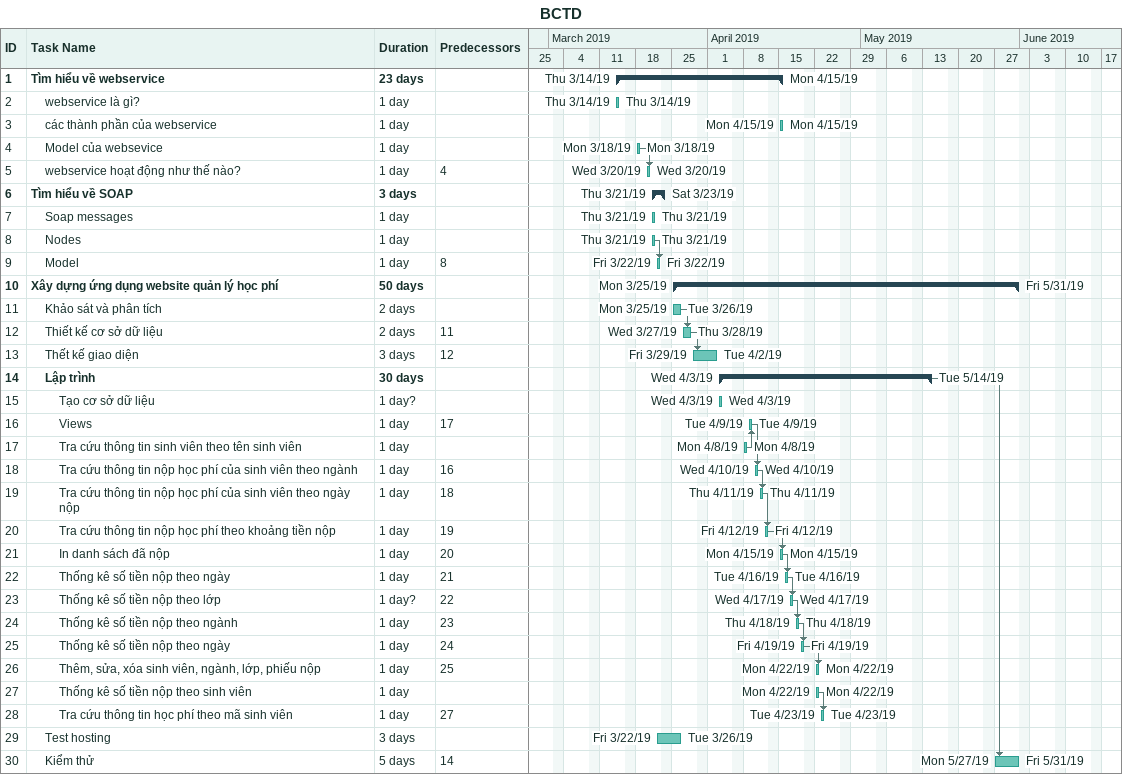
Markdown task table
BCTD

| ID | Level | Task | Duration | Start | Finish | Predecessors |
|---|---|---|---|---|---|---|
| 1 | 1 | **Tìm hiểu về webservice** | 23d | 2019-03-14 | 2019-04-15 |  |
| 2 | 2 | webservice là gì? | 1d | 2019-03-14 | 2019-03-14 |  |
| 3 | 2 | các thành phần của webservice | 1d | 2019-04-15 | 2019-04-15 |  |
| 4 | 2 | Model của websevice | 1d | 2019-03-18 | 2019-03-18 |  |
| 5 | 2 | webservice hoạt động như thế nào? | 1d | 2019-03-20 | 2019-03-20 | 4 |
| 6 | 1 | **Tìm hiểu về SOAP** | 3d | 2019-03-21 | 2019-03-23 |  |
| 7 | 2 | Soap messages | 1d | 2019-03-21 | 2019-03-21 |  |
| 8 | 2 | Nodes | 1d | 2019-03-21 | 2019-03-21 |  |
| 9 | 2 | Model | 1d | 2019-03-22 | 2019-03-22 | 8 |
| 10 | 1 | **Xây dựng ứng dụng website quản lý học phí** | 50d | 2019-03-25 | 2019-05-31 |  |
| 11 | 2 | Khảo sát và phân tích | 2d | 2019-03-25 | 2019-03-26 |  |
| 12 | 2 | Thiết kế cơ sở dữ liệu | 2d | 2019-03-27 | 2019-03-28 | 11 |
| 13 | 2 | Thết kế giao diện | 3d | 2019-03-29 | 2019-04-02 | 12 |
| 14 | 2 | **Lập trình** | 30d | 2019-04-03 | 2019-05-14 |  |
| 15 | 3 | Tạo cơ sở dữ liệu | 1d? | 2019-04-03 | 2019-04-03 |  |
| 16 | 3 | Views | 1d | 2019-04-09 | 2019-04-09 | 17 |
| 17 | 3 | Tra cứu thông tin sinh viên theo tên sinh viên | 1d | 2019-04-08 | 2019-04-08 |  |
| 18 | 3 | Tra cứu thông tin nộp học phí của sinh viên theo ngành | 1d | 2019-04-10 | 2019-04-10 | 16 |
| 19 | 3 | Tra cứu thông tin nộp học phí của sinh viên theo ngày nộp | 1d | 2019-04-11 | 2019-04-11 | 18 |
| 20 | 3 | Tra cứu thông tin nộp học phí theo khoảng tiền nộp | 1d | 2019-04-12 | 2019-04-12 | 19 |
| 21 | 3 | In danh sách đã nộp | 1d | 2019-04-15 | 2019-04-15 | 20 |
| 22 | 3 | Thống kê số tiền nộp theo ngày | 1d | 2019-04-16 | 2019-04-16 | 21 |
| 23 | 3 | Thống kê số tiền nộp theo lớp | 1d? | 2019-04-17 | 2019-04-17 | 22 |
| 24 | 3 | Thống kê số tiền nộp theo ngành | 1d | 2019-04-18 | 2019-04-18 | 23 |
| 25 | 3 | Thống kê số tiền nộp theo ngày | 1d | 2019-04-19 | 2019-04-19 | 24 |
| 26 | 3 | Thêm, sửa, xóa sinh viên, ngành, lớp, phiếu nộp | 1d | 2019-04-22 | 2019-04-22 | 25 |
| 27 | 3 | Thống kê số tiền nộp theo sinh viên | 1d | 2019-04-22 | 2019-04-22 |  |
| 28 | 3 | Tra cứu thông tin học phí theo mã sinh viên | 1d | 2019-04-23 | 2019-04-23 | 27 |
| 29 | 2 | Test hosting | 3d | 2019-03-22 | 2019-03-26 |  |
| 30 | 2 | Kiểm thử | 5d | 2019-05-27 | 2019-05-31 | 14 |
